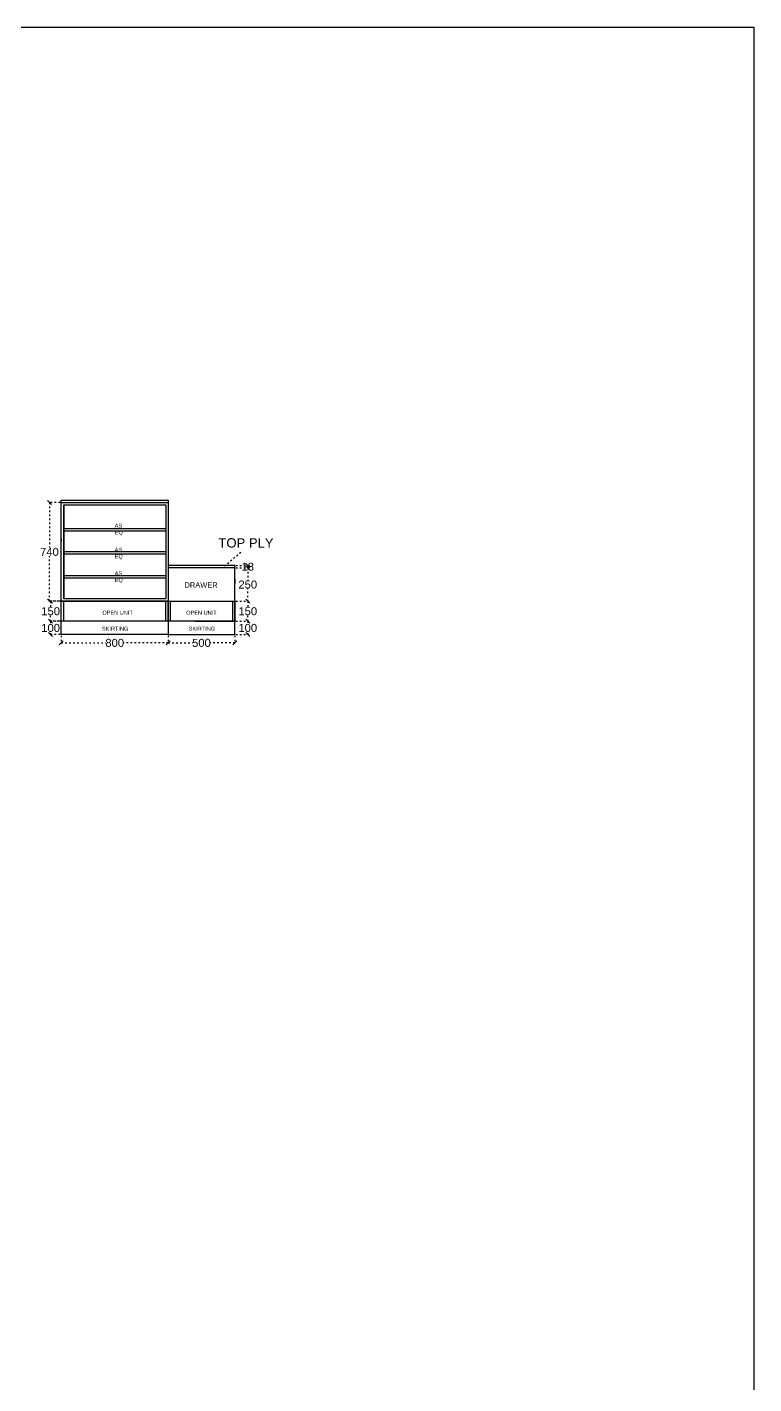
# Model space of a CAD drawing. Header units: millimetres. Extents: x 220712 to 1505573, y -354410 to 241923.
# Drawn here: x 291193 to 296638, y 87811 to 97980 of the extents above; entities that cross this region are included whole.
import ezdxf

# ---------------------------------------------------------------- set-up
doc = ezdxf.new("R2010")
doc.units = ezdxf.units.MM
doc.header["$MEASUREMENT"] = 0
doc.linetypes.add('ACAD_ISO03W100', pattern=[30, 12, -18])
doc.layers.add('Walls', color=253, linetype='Continuous')
doc.layers.add('Words', color=7, linetype='Continuous')
doc.styles.get("Standard").update_dxf_attribs({"font": 'arial.ttf'})
doc.dimstyles.new('ISO-25', dxfattribs={"dimtxt": 70, "dimasz": 15, "dimexe": 1.25, "dimexo": 0.625, "dimtad": 1, "dimdec": 0, "dimtxsty": 'Standard', "dimblk": 'ARCHTICK', "dimcen": 0, "dimdle": 11, "dimclrd": 1, "dimclre": 1, "dimclrt": 1, "dimadec": 0, "dimazin": 0, "dimtfac": 1, "dimtdec": 0, "dimtmove": 0, "dimatfit": 3, "dimfxl": 1, "dimarcsym": 0})
doc.dimstyles.get("Standard").update_dxf_attribs({"dimtxt": 60, "dimasz": 30, "dimexe": 7.75, "dimexo": 8.13, "dimgap": 0.63, "dimtad": 0, "dimtih": 1, "dimtoh": 1, "dimdec": 0, "dimzin": 0, "dimtxsty": 'Standard', "dimblk": 'OBLIQUE', "dimcen": 2.25, "dimclrd": 1, "dimclre": 1, "dimclrt": 1, "dimadec": 0, "dimazin": 0, "dimtfac": 1, "dimtdec": 0, "dimtofl": 0, "dimtmove": 0, "dimatfit": 3, "dimfxl": 1, "dimtolj": 1, "dimtzin": 0, "dimlwd": 30, "dimarcsym": 0})

# ---------------------------------------------------------------- blocks, each defined once
blk = doc.blocks.new('_Oblique')
at = {"color": 0, "linetype": 'ByBlock', "lineweight": -2}
blk.add_line((-0.5, -0.5), (0.5, 0.5), dxfattribs=at)
blk = doc.blocks.new('*D2261')
at = {"layer": 'Defpoints', "color": 0, "linetype": 'ACAD_ISO03W100', "lineweight": -2, "transparency": 16777216}
for p in [(291467, 93677), (291369, 93527), (291467, 93527)]:
    blk.add_point(p, dxfattribs=at)
at = {"layer": 'Walls', "color": 1, "linetype": 'ACAD_ISO03W100', "lineweight": -2, "transparency": 16777216}
for p, q in [((291459, 93677), (291361, 93677)), ((291459, 93527), (291361, 93527))]:
    blk.add_line(p, q, dxfattribs=at)
at = {"layer": 'Walls', "color": 1, "linetype": 'ACAD_ISO03W100', "lineweight": 30, "transparency": 16777216}
for p, q in [((291369, 93677), (291369, 93633)), ((291369, 93527), (291369, 93571))]:
    blk.add_line(p, q, dxfattribs=at)
at = {"layer": 'Walls', "color": 1, "linetype": 'ACAD_ISO03W100', "lineweight": 30, "transparency": 16777216, "xscale": 30, "yscale": 30, "zscale": 30}
for p, rotation in [((291369, 93677), 90), ((291369, 93527), 270)]:
    blk.add_blockref('_Oblique', p, dxfattribs=dict(at, rotation=rotation))
at = {"layer": 'Walls', "color": 1, "linetype": 'ACAD_ISO03W100', "transparency": 16777216, "insert": (291369, 93602), "char_height": 60, "attachment_point": 5}
blk.add_mtext('\\A1;150', dxfattribs=at)
blk = doc.blocks.new('*D2262')
at = {"layer": 'Defpoints', "color": 0, "linetype": 'ACAD_ISO03W100', "lineweight": -2, "transparency": 16777216}
for p in [(291449, 93527), (291369, 93427), (291449, 93427)]:
    blk.add_point(p, dxfattribs=at)
at = {"layer": 'Walls', "color": 1, "linetype": 'ACAD_ISO03W100', "lineweight": -2, "transparency": 16777216}
for p, q in [((291441, 93527), (291361, 93527)), ((291441, 93427), (291361, 93427))]:
    blk.add_line(p, q, dxfattribs=at)
at = {"layer": 'Walls', "color": 1, "linetype": 'ACAD_ISO03W100', "lineweight": 30, "transparency": 16777216}
for p, q in [((291369, 93527), (291369, 93508)), ((291369, 93427), (291369, 93446))]:
    blk.add_line(p, q, dxfattribs=at)
at = {"layer": 'Walls', "color": 1, "linetype": 'ACAD_ISO03W100', "lineweight": 30, "transparency": 16777216, "xscale": 30, "yscale": 30, "zscale": 30}
for p, rotation in [((291369, 93527), 90), ((291369, 93427), 270)]:
    blk.add_blockref('_Oblique', p, dxfattribs=dict(at, rotation=rotation))
at = {"layer": 'Walls', "color": 1, "linetype": 'ACAD_ISO03W100', "transparency": 16777216, "insert": (291369, 93477), "char_height": 60, "attachment_point": 5}
blk.add_mtext('\\A1;100', dxfattribs=at)
blk = doc.blocks.new('_ArchTick')
at = {"color": 0, "linetype": 'ByBlock', "const_width": 0.15}
blk.add_lwpolyline([(-0.5, -0.5), (0.5, 0.5)], dxfattribs=at)
blk = doc.blocks.new('*D2276')
at = {"layer": 'Defpoints', "color": 0, "linetype": 'ACAD_ISO03W100', "lineweight": -2, "transparency": 16777216}
for p in [(291449, 94418), (291360, 93677), (291449, 93677)]:
    blk.add_point(p, dxfattribs=at)
at = {"layer": 'Walls', "color": 1, "linetype": 'ACAD_ISO03W100', "lineweight": -2, "transparency": 16777216}
for p, q in [((291441, 94418), (291352, 94418)), ((291441, 93677), (291352, 93677))]:
    blk.add_line(p, q, dxfattribs=at)
at = {"layer": 'Walls', "color": 1, "linetype": 'ACAD_ISO03W100', "lineweight": 30, "transparency": 16777216}
for p, q in [((291360, 94418), (291360, 94079)), ((291360, 93677), (291360, 94016))]:
    blk.add_line(p, q, dxfattribs=at)
at = {"layer": 'Walls', "color": 1, "linetype": 'ACAD_ISO03W100', "lineweight": 30, "transparency": 16777216, "xscale": 30, "yscale": 30, "zscale": 30}
for p, rotation in [((291360, 94418), 90), ((291360, 93677), 270)]:
    blk.add_blockref('_Oblique', p, dxfattribs=dict(at, rotation=rotation))
at = {"layer": 'Walls', "color": 1, "linetype": 'ACAD_ISO03W100', "transparency": 16777216, "insert": (291360, 94047), "char_height": 60, "attachment_point": 5}
blk.add_mtext('\\A1;740', dxfattribs=at)
blk = doc.blocks.new('*D2280')
at = {"layer": 'Defpoints', "color": 0, "linetype": 'ACAD_ISO03W100', "lineweight": -2, "transparency": 16777216}
for p in [(292749, 93945), (292749, 93927), (292846, 93927)]:
    blk.add_point(p, dxfattribs=at)
at = {"layer": 'Walls', "color": 1, "linetype": 'ACAD_ISO03W100', "lineweight": -2, "transparency": 16777216}
for p, q in [((292757, 93945), (292854, 93945)), ((292757, 93927), (292854, 93927))]:
    blk.add_line(p, q, dxfattribs=at)
at = {"layer": 'Walls', "color": 1, "linetype": 'ACAD_ISO03W100', "lineweight": 30, "transparency": 16777216}
blk.add_line((292846, 93945), (292846, 93927), dxfattribs=at)
at = {"layer": 'Walls', "color": 1, "linetype": 'ACAD_ISO03W100', "lineweight": 30, "transparency": 16777216, "xscale": 30, "yscale": 30, "zscale": 30}
for p, rotation in [((292846, 93945), 90), ((292846, 93927), 270)]:
    blk.add_blockref('_Oblique', p, dxfattribs=dict(at, rotation=rotation))
at = {"layer": 'Walls', "color": 1, "linetype": 'ACAD_ISO03W100', "transparency": 16777216, "insert": (292846, 93936), "char_height": 60, "attachment_point": 5}
blk.add_mtext('\\A1;18', dxfattribs=at)
blk = doc.blocks.new('*D2281')
at = {"layer": 'Defpoints', "color": 0, "linetype": 'ACAD_ISO03W100', "lineweight": -2, "transparency": 16777216}
for p in [(292749, 93927), (292749, 93677), (292846, 93677)]:
    blk.add_point(p, dxfattribs=at)
at = {"layer": 'Walls', "color": 1, "linetype": 'ACAD_ISO03W100', "lineweight": -2, "transparency": 16777216}
for p, q in [((292757, 93927), (292854, 93927)), ((292757, 93677), (292854, 93677))]:
    blk.add_line(p, q, dxfattribs=at)
at = {"layer": 'Walls', "color": 1, "linetype": 'ACAD_ISO03W100', "lineweight": 30, "transparency": 16777216}
for p, q in [((292846, 93927), (292846, 93833)), ((292846, 93677), (292846, 93771))]:
    blk.add_line(p, q, dxfattribs=at)
at = {"layer": 'Walls', "color": 1, "linetype": 'ACAD_ISO03W100', "lineweight": 30, "transparency": 16777216, "xscale": 30, "yscale": 30, "zscale": 30}
for p, rotation in [((292846, 93927), 90), ((292846, 93677), 270)]:
    blk.add_blockref('_Oblique', p, dxfattribs=dict(at, rotation=rotation))
at = {"layer": 'Walls', "color": 1, "linetype": 'ACAD_ISO03W100', "transparency": 16777216, "insert": (292846, 93802), "char_height": 60, "attachment_point": 5}
blk.add_mtext('\\A1;250', dxfattribs=at)
blk = doc.blocks.new('*D2282')
at = {"layer": 'Defpoints', "color": 0, "linetype": 'ACAD_ISO03W100', "lineweight": -2, "transparency": 16777216}
for p in [(292749, 93677), (292749, 93527), (292846, 93527)]:
    blk.add_point(p, dxfattribs=at)
at = {"layer": 'Walls', "color": 1, "linetype": 'ACAD_ISO03W100', "lineweight": -2, "transparency": 16777216}
for p, q in [((292757, 93677), (292854, 93677)), ((292757, 93527), (292854, 93527))]:
    blk.add_line(p, q, dxfattribs=at)
at = {"layer": 'Walls', "color": 1, "linetype": 'ACAD_ISO03W100', "lineweight": 30, "transparency": 16777216}
for p, q in [((292846, 93677), (292846, 93633)), ((292846, 93527), (292846, 93571))]:
    blk.add_line(p, q, dxfattribs=at)
at = {"layer": 'Walls', "color": 1, "linetype": 'ACAD_ISO03W100', "lineweight": 30, "transparency": 16777216, "xscale": 30, "yscale": 30, "zscale": 30}
for p, rotation in [((292846, 93677), 90), ((292846, 93527), 270)]:
    blk.add_blockref('_Oblique', p, dxfattribs=dict(at, rotation=rotation))
at = {"layer": 'Walls', "color": 1, "linetype": 'ACAD_ISO03W100', "transparency": 16777216, "insert": (292846, 93602), "char_height": 60, "attachment_point": 5}
blk.add_mtext('\\A1;150', dxfattribs=at)
blk = doc.blocks.new('*D2279')
at = {"layer": 'Defpoints', "color": 0, "linetype": 'ACAD_ISO03W100', "lineweight": -2, "transparency": 16777216}
for p in [(292749, 93527), (292749, 93427), (292846, 93427)]:
    blk.add_point(p, dxfattribs=at)
at = {"layer": 'Walls', "color": 1, "linetype": 'ACAD_ISO03W100', "lineweight": -2, "transparency": 16777216}
for p, q in [((292757, 93527), (292854, 93527)), ((292757, 93427), (292854, 93427))]:
    blk.add_line(p, q, dxfattribs=at)
at = {"layer": 'Walls', "color": 1, "linetype": 'ACAD_ISO03W100', "lineweight": 30, "transparency": 16777216}
for p, q in [((292846, 93527), (292846, 93508)), ((292846, 93427), (292846, 93446))]:
    blk.add_line(p, q, dxfattribs=at)
at = {"layer": 'Walls', "color": 1, "linetype": 'ACAD_ISO03W100', "lineweight": 30, "transparency": 16777216, "xscale": 30, "yscale": 30, "zscale": 30}
for p, rotation in [((292846, 93527), 90), ((292846, 93427), 270)]:
    blk.add_blockref('_Oblique', p, dxfattribs=dict(at, rotation=rotation))
at = {"layer": 'Walls', "color": 1, "linetype": 'ACAD_ISO03W100', "transparency": 16777216, "insert": (292846, 93477), "char_height": 60, "attachment_point": 5}
blk.add_mtext('\\A1;100', dxfattribs=at)
blk = doc.blocks.new('*D2283')
at = {"layer": 'Defpoints', "color": 0, "linetype": 'ACAD_ISO03W100', "lineweight": -2, "transparency": 16777216}
for p in [(291449, 93427), (292249, 93427), (292249, 93365)]:
    blk.add_point(p, dxfattribs=at)
at = {"layer": 'Walls', "color": 1, "linetype": 'ACAD_ISO03W100', "lineweight": -2, "transparency": 16777216}
for p, q in [((291449, 93419), (291449, 93357)), ((292249, 93419), (292249, 93357))]:
    blk.add_line(p, q, dxfattribs=at)
at = {"layer": 'Walls', "color": 1, "linetype": 'ACAD_ISO03W100', "lineweight": 30, "transparency": 16777216}
for p, q in [((291449, 93365), (291782, 93365)), ((292249, 93365), (291916, 93365))]:
    blk.add_line(p, q, dxfattribs=at)
at = {"layer": 'Walls', "color": 1, "linetype": 'ACAD_ISO03W100', "lineweight": 30, "transparency": 16777216, "xscale": 30, "yscale": 30, "zscale": 30, "rotation": 180}
blk.add_blockref('_Oblique', (291449, 93365), dxfattribs=at)
at = {"layer": 'Walls', "color": 1, "linetype": 'ACAD_ISO03W100', "lineweight": 30, "transparency": 16777216, "xscale": 30, "yscale": 30, "zscale": 30}
blk.add_blockref('_Oblique', (292249, 93365), dxfattribs=at)
at = {"layer": 'Walls', "color": 1, "linetype": 'ACAD_ISO03W100', "lineweight": -2, "transparency": 16777216, "insert": (291849, 93365), "char_height": 60, "attachment_point": 5}
blk.add_mtext('\\A1;800', dxfattribs=at)
blk = doc.blocks.new('*D2284')
at = {"layer": 'Defpoints', "color": 0, "linetype": 'ACAD_ISO03W100', "lineweight": -2, "transparency": 16777216}
for p in [(292249, 93427), (292249, 93365), (292749, 93427)]:
    blk.add_point(p, dxfattribs=at)
at = {"layer": 'Walls', "color": 1, "linetype": 'ACAD_ISO03W100', "lineweight": -2, "transparency": 16777216}
for p, q in [((292249, 93419), (292249, 93357)), ((292749, 93419), (292749, 93357))]:
    blk.add_line(p, q, dxfattribs=at)
at = {"layer": 'Walls', "color": 1, "linetype": 'ACAD_ISO03W100', "lineweight": 30, "transparency": 16777216}
for p, q in [((292249, 93365), (292432, 93365)), ((292749, 93365), (292566, 93365))]:
    blk.add_line(p, q, dxfattribs=at)
at = {"layer": 'Walls', "color": 1, "linetype": 'ACAD_ISO03W100', "lineweight": 30, "transparency": 16777216, "xscale": 30, "yscale": 30, "zscale": 30, "rotation": 180}
blk.add_blockref('_Oblique', (292249, 93365), dxfattribs=at)
at = {"layer": 'Walls', "color": 1, "linetype": 'ACAD_ISO03W100', "lineweight": 30, "transparency": 16777216, "xscale": 30, "yscale": 30, "zscale": 30}
blk.add_blockref('_Oblique', (292749, 93365), dxfattribs=at)
at = {"layer": 'Walls', "color": 1, "linetype": 'ACAD_ISO03W100', "lineweight": -2, "transparency": 16777216, "insert": (292499, 93365), "char_height": 60, "attachment_point": 5}
blk.add_mtext('\\A1;500', dxfattribs=at)

msp = doc.modelspace()

# ---------------------------------------------------------------- linework, layer by layer
at = {"layer": 'Walls', "color": 18, "true_color": 0x000000}
for p, q in [((291449, 93426.8), (291449, 94435.8)), ((291449, 94435.8), (292249, 94435.8)), ((291449, 94417.8), (292249, 94417.8)), ((291449, 93676.8), (291449, 94417.8)), ((291467, 94399.8), (291467, 93694.8)), ((291467, 94047.3), (291467, 94399.8)), ((292249, 94435.8), (292249, 94024.3)), ((291467, 94223.6), (292231, 94223.6)), ((291467, 94205.6), (292231, 94205.6)), ((292231, 94223.6), (292231, 94047.3)), ((291449, 94144.8), (291449, 94126.8)), ((292249, 94126.8), (292249, 93426.8)), ((291467, 93694.8), (291467, 94047.3)), ((292231, 94047.3), (291467, 94047.3)), ((291467, 94047.3), (291467, 93871.1)), ((292231, 94029.3), (291467, 94029.3)), ((291467, 93871.1), (292231, 93871.1)), ((292749, 93944.8), (292249, 93944.8)), ((292749, 93926.8), (292249, 93926.8)), ((292749, 93426.8), (292749, 93944.8)), ((291467, 93853.1), (292231, 93853.1)), ((292749, 93844.8), (292749, 93810.3)), ((292049, 93676.8), (291449, 93676.8)), ((291467, 93526.8), (291467, 93676.8)), ((292231, 93526.8), (292231, 93676.8)), ((292249, 93526.8), (292249, 93676.8)), ((292249, 93526.8), (292249, 93676.8)), ((292267, 93526.8), (292267, 93676.8)), ((292449, 93676.8), (292749, 93676.8)), ((292731, 93676.8), (292731, 93526.8)), ((292049, 93526.8), (291449, 93526.8)), ((292449, 93526.8), (292749, 93526.8)), ((292249, 93426.8), (291449, 93426.8)), ((292249, 93426.8), (292749, 93426.8))]:
    msp.add_line(p, q, dxfattribs=at)
at = {"layer": 'Walls', "color": 159, "lineweight": -2, "true_color": 0x22346e}
msp.add_lwpolyline([(269705.5, 97980.5), (296638, 97980.5), (296638, 77591), (269705.5, 77591)], close=True, dxfattribs=at)
at = {"layer": 'Walls', "color": 18, "true_color": 0x000000}
for points in [[(291449, 94417.8), (292249, 94417.8), (292249, 93676.8), (291449, 93676.8)], [(291467, 94399.8), (292231, 94399.8), (292231, 93694.8), (291467, 93694.8)], [(291449, 93676.8), (292249, 93676.8), (292249, 93526.8), (291449, 93526.8)], [(292249, 93676.8), (292749, 93676.8), (292749, 93526.8), (292249, 93526.8)]]:
    msp.add_lwpolyline(points, close=True, dxfattribs=at)

# ---------------------------------------------------------------- texts
at = {"insert": (292626.3, 94149.6), "char_height": 70, "attachment_point": 1}
msp.add_mtext_dynamic_manual_height_columns('TOP PLY', width=1609.978, gutter_width=12.5, heights=[0], dxfattribs=at)
at = {"color": 7, "insert": (292372, 93819.3), "char_height": 40, "attachment_point": 1}
msp.add_mtext_dynamic_manual_height_columns('DRAWER', width=246.425, gutter_width=1213, heights=[0], dxfattribs=at)
at = {"color": 18, "true_color": 0x000000, "char_height": 30, "attachment_point": 1}
for s, insert in [('OPEN UNIT', (291756.5, 93606.3)), ('OPEN UNIT', (292384.5, 93606.3)), ('SKIRTING', (291753.6, 93486.3)), ('SKIRTING', (292403.6, 93486.3))]:
    msp.add_mtext_dynamic_manual_height_columns(s, width=2764.543, gutter_width=1, heights=[238.1], dxfattribs=dict(at, insert=insert))
at = {"layer": 'Words', "color": 0, "char_height": 30, "attachment_point": 1}
for insert in [(291849, 94258.8), (291849, 94078.3), (291849, 93901.3)]:
    msp.add_mtext_dynamic_manual_height_columns('AS\\PEQ', width=1178.022, gutter_width=866.4, heights=[0], dxfattribs=dict(at, insert=insert))

# ---------------------------------------------------------------- dimensions: what is measured, and where the dimension line sits
at = {"layer": 'Walls', "color": 18, "linetype": 'ACAD_ISO03W100', "true_color": 0x000000}
dim = msp.add_linear_dim(base=(291360, 93676.8), p1=(291449, 94417.8), p2=(291449, 93676.8), angle=90, text='740', dimstyle='Standard', dxfattribs=at)
dim.commit()
dim.dimension.update_dxf_attribs({"geometry": '*D2276', "text_midpoint": (291360, 94047.3)})
dim = msp.add_linear_dim(base=(292846.1, 93926.8), p1=(292749, 93944.8), p2=(292749, 93926.8), angle=90, dimstyle='Standard', dxfattribs=at)
dim.commit()
dim.dimension.update_dxf_attribs({"geometry": '*D2280', "text_midpoint": (292846.1, 93935.8), "dimtype": 160})
for base, p1, p2, picture, middle in [((292846.1, 93676.8), (292749, 93926.8), (292749, 93676.8), '*D2281', (292846.1, 93801.8)), ((291368.5, 93526.8), (291467, 93676.8), (291467, 93526.8), '*D2261', (291368.5, 93601.8)), ((292846.1, 93526.8), (292749, 93676.8), (292749, 93526.8), '*D2282', (292846.1, 93601.8)), ((291368.5, 93426.8), (291449, 93526.8), (291449, 93426.8), '*D2262', (291368.5, 93476.8)), ((292846.1, 93426.8), (292749, 93526.8), (292749, 93426.8), '*D2279', (292846.1, 93476.8))]:
    dim = msp.add_linear_dim(base=base, p1=p1, p2=p2, angle=90, dimstyle='Standard', dxfattribs=at)
    dim.commit()
    dim.dimension.update_dxf_attribs({"geometry": picture, "text_midpoint": middle})
at = {"layer": 'Walls', "color": 159, "linetype": 'ACAD_ISO03W100', "lineweight": -2, "true_color": 0x22346e}
for p1, picture, middle in [((291449, 93426.8), '*D2283', (291849, 93365)), ((292749, 93426.8), '*D2284', (292499, 93365))]:
    dim = msp.add_linear_dim(base=(292249, 93365), p1=p1, p2=(292249, 93426.8), dimstyle='Standard', dxfattribs=at)
    dim.commit()
    dim.dimension.update_dxf_attribs({"geometry": picture, "text_midpoint": middle})

# ---------------------------------------------------------------- leaders
at = {"color": 18, "linetype": 'ACAD_ISO03W100', "true_color": 0x000000}
msp.add_leader([(292671.3, 93940), (292807.1, 94056.5)], dimstyle='ISO-25', override={"dimgap": 0.625, "dimtad": 0}, dxfattribs=at)

doc.saveas('drawing.dxf')
